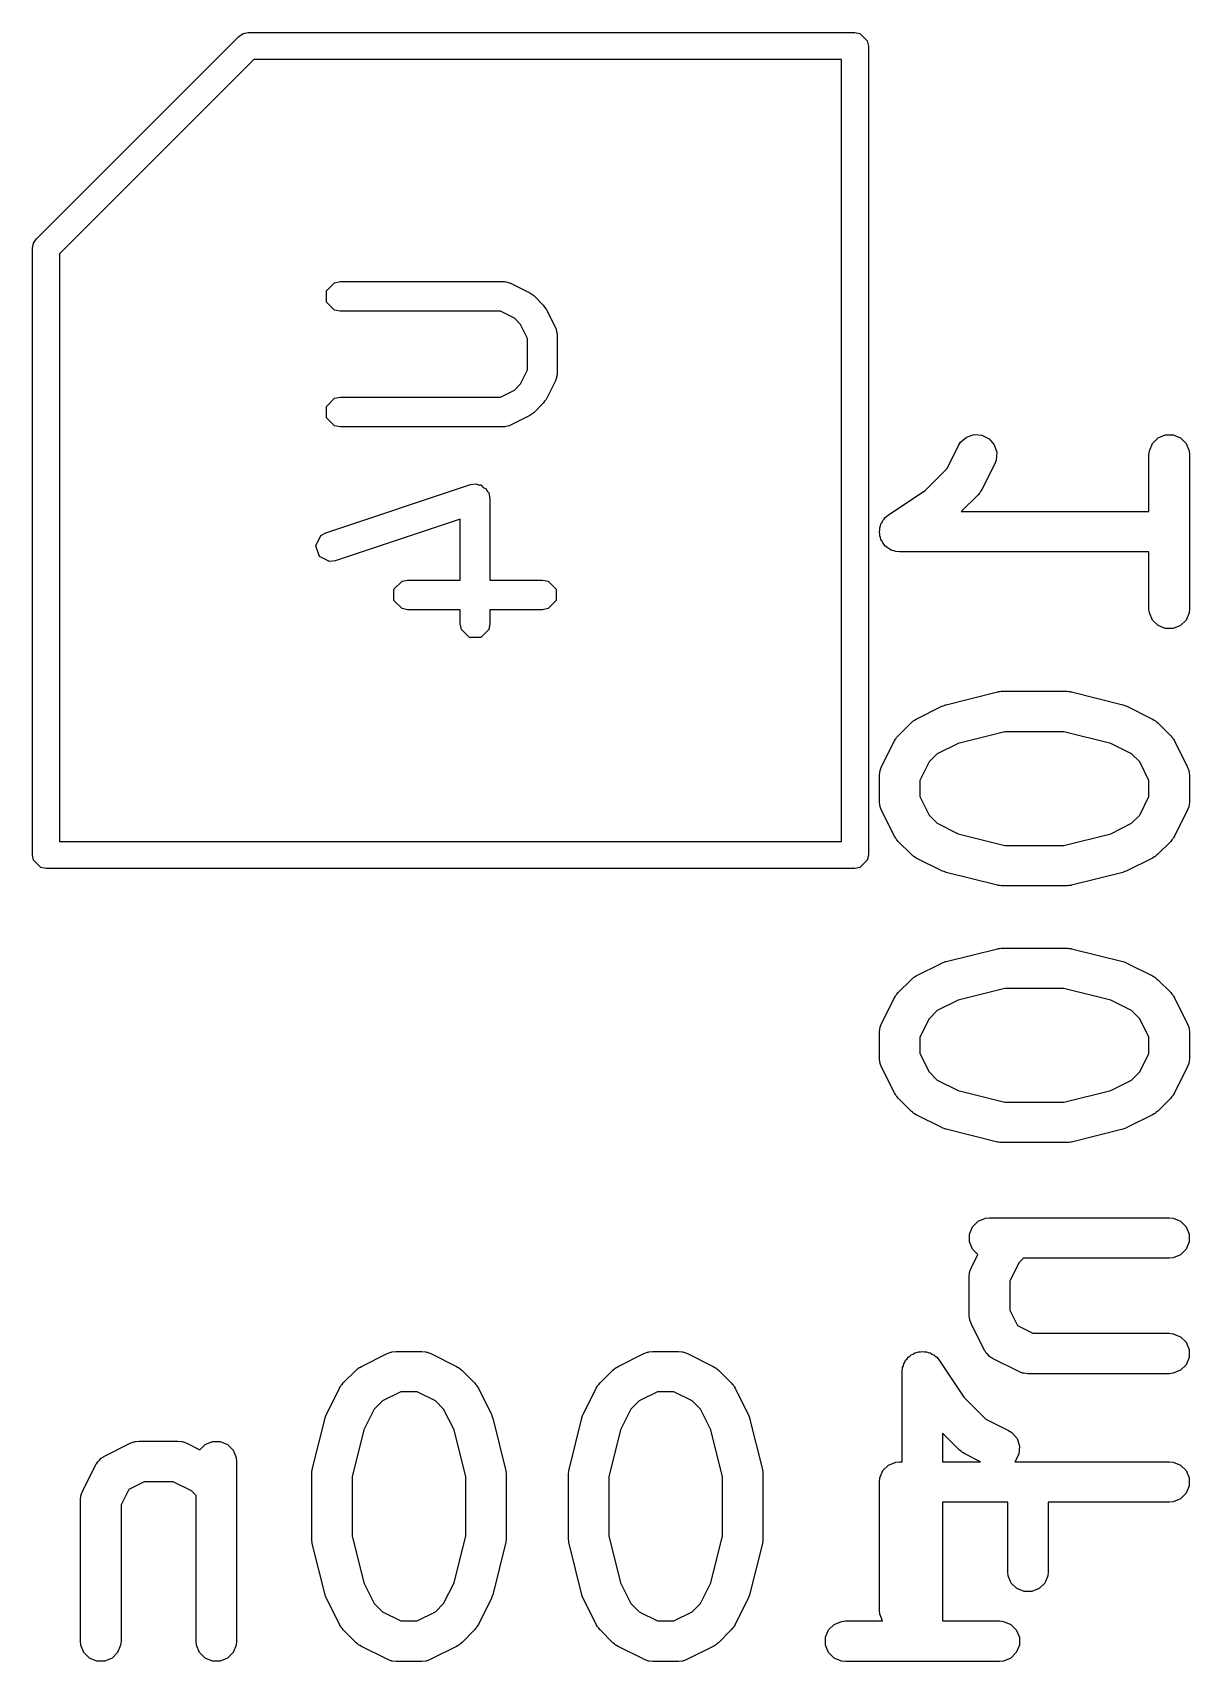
# Model space of a CAD drawing. Header units: inches. Extents: x -1.72 to 1.71, y -2.13 to 2.13.
# Drawn here: x -0.9907 to -0.8217, y 0.8689 to 1.1067 of the extents above; entities that cross this region are included whole.
import ezdxf

# ---------------------------------------------------------------- set-up
doc = ezdxf.new("R2010")
doc.units = ezdxf.units.IN
doc.header["$MEASUREMENT"] = 0
doc.layers.add('BLACK', color=250, linetype='CONTINUOUS')

msp = doc.modelspace()

# ---------------------------------------------------------------- linework, layer by layer
at = {"layer": 'BLACK', "linetype": 'CONTINUOUS'}
for p, q in [((-0.99009, 1.07663), (-0.96057, 1.10616)), ((-0.96057, 1.10616), (-0.95993, 1.10658)), ((-0.95993, 1.10658), (-0.95917, 1.10673)), ((-0.95917, 1.10673), (-0.87059, 1.10673)), ((-0.87059, 1.10673), (-0.86984, 1.10658)), ((-0.86984, 1.10658), (-0.86877, 1.10552)), ((-0.86877, 1.10552), (-0.86862, 1.10476)), ((-0.86862, 1.10476), (-0.86862, 0.98665)), ((-0.95836, 1.1028), (-0.98673, 1.07442)), ((-0.87256, 1.1028), (-0.95836, 1.1028)), ((-0.87256, 0.98862), (-0.87256, 1.1028)), ((-0.99067, 1.07524), (-0.99052, 1.07599)), ((-0.99067, 0.98665), (-0.99067, 1.07524)), ((-0.99052, 1.07599), (-0.99009, 1.07663)), ((-0.98673, 1.07442), (-0.98673, 0.98862)), ((-0.94657, 1.07021), (-0.94574, 1.07037)), ((-0.94574, 1.07037), (-0.92184, 1.07037)), ((-0.92184, 1.07037), (-0.92173, 1.07035)), ((-0.92173, 1.07035), (-0.92168, 1.07037)), ((-0.92168, 1.07037), (-0.92135, 1.07027)), ((-0.92135, 1.07027), (-0.92101, 1.07021)), ((-0.94774, 1.06903), (-0.94657, 1.07021)), ((-0.94774, 1.06738), (-0.94774, 1.06903)), ((-0.92101, 1.07021), (-0.92097, 1.07017)), ((-0.92097, 1.07017), (-0.92087, 1.07014)), ((-0.92087, 1.07014), (-0.91805, 1.06874)), ((-0.91805, 1.06874), (-0.91778, 1.06852)), ((-0.91778, 1.06852), (-0.91749, 1.06833)), ((-0.91749, 1.06833), (-0.91609, 1.06692)), ((-0.94657, 1.06621), (-0.94774, 1.06738)), ((-0.94574, 1.06604), (-0.94657, 1.06621)), ((-0.92235, 1.06604), (-0.94574, 1.06604)), ((-0.92031, 1.06502), (-0.92235, 1.06604)), ((-0.91609, 1.06692), (-0.91589, 1.06664)), ((-0.91589, 1.06664), (-0.91568, 1.06636)), ((-0.91568, 1.06636), (-0.91427, 1.06355)), ((-0.9194, 1.06411), (-0.92031, 1.06502)), ((-0.91838, 1.06207), (-0.9194, 1.06411)), ((-0.91427, 1.06355), (-0.91425, 1.06345)), ((-0.91425, 1.06345), (-0.91421, 1.06341)), ((-0.91421, 1.06341), (-0.91414, 1.06307)), ((-0.91838, 1.05747), (-0.91838, 1.06207)), ((-0.91414, 1.06307), (-0.91405, 1.06274)), ((-0.91405, 1.06274), (-0.91407, 1.06269)), ((-0.91407, 1.06269), (-0.91405, 1.06258)), ((-0.91405, 1.06258), (-0.91405, 1.05696)), ((-0.9194, 1.05543), (-0.91838, 1.05747)), ((-0.91427, 1.05599), (-0.91568, 1.05318)), ((-0.91425, 1.05609), (-0.91427, 1.05599)), ((-0.91421, 1.05613), (-0.91425, 1.05609)), ((-0.91414, 1.05647), (-0.91421, 1.05613)), ((-0.91405, 1.0568), (-0.91414, 1.05647)), ((-0.91405, 1.05696), (-0.91407, 1.05685)), ((-0.91407, 1.05685), (-0.91405, 1.0568)), ((-0.92235, 1.0535), (-0.92031, 1.05452)), ((-0.92031, 1.05452), (-0.9194, 1.05543)), ((-0.94774, 1.05216), (-0.94657, 1.05333)), ((-0.94774, 1.0505), (-0.94774, 1.05216)), ((-0.94657, 1.05333), (-0.94574, 1.0535)), ((-0.94574, 1.0535), (-0.92235, 1.0535)), ((-0.91749, 1.05121), (-0.91778, 1.05102)), ((-0.91609, 1.05261), (-0.91749, 1.05121)), ((-0.91589, 1.0529), (-0.91609, 1.05261)), ((-0.91568, 1.05318), (-0.91589, 1.0529)), ((-0.94657, 1.04933), (-0.94774, 1.0505)), ((-0.94574, 1.04917), (-0.94657, 1.04933)), ((-0.92184, 1.04917), (-0.94574, 1.04917)), ((-0.92173, 1.04919), (-0.92184, 1.04917)), ((-0.92168, 1.04917), (-0.92173, 1.04919)), ((-0.92135, 1.04926), (-0.92168, 1.04917)), ((-0.92101, 1.04933), (-0.92135, 1.04926)), ((-0.92097, 1.04937), (-0.92101, 1.04933)), ((-0.92087, 1.0494), (-0.92097, 1.04937)), ((-0.91805, 1.0508), (-0.92087, 1.0494)), ((-0.91778, 1.05102), (-0.91805, 1.0508)), ((-0.85545, 1.04642), (-0.85514, 1.04691)), ((-0.85514, 1.04691), (-0.85427, 1.04766)), ((-0.85427, 1.04766), (-0.85318, 1.04803)), ((-0.85318, 1.04803), (-0.85203, 1.04794)), ((-0.85203, 1.04794), (-0.851, 1.04743)), ((-0.851, 1.04743), (-0.85024, 1.04656)), ((-0.85024, 1.04656), (-0.84988, 1.04547)), ((-0.82758, 1.04567), (-0.82714, 1.04674)), ((-0.82714, 1.04674), (-0.82632, 1.04755)), ((-0.82632, 1.04755), (-0.82526, 1.04799)), ((-0.82526, 1.04799), (-0.82411, 1.04799)), ((-0.82411, 1.04799), (-0.82304, 1.04755)), ((-0.82304, 1.04755), (-0.82223, 1.04674)), ((-0.82223, 1.04674), (-0.82179, 1.04567)), ((-0.85711, 1.0431), (-0.85545, 1.04642)), ((-0.84996, 1.04432), (-0.85016, 1.04378)), ((-0.84988, 1.04547), (-0.84996, 1.04432)), ((-0.82764, 1.0451), (-0.82758, 1.04567)), ((-0.82764, 1.0368), (-0.82764, 1.0451)), ((-0.82179, 1.04567), (-0.82173, 1.0451)), ((-0.82173, 1.0451), (-0.82173, 1.0226)), ((-0.86031, 1.03989), (-0.85711, 1.0431)), ((-0.85016, 1.04378), (-0.85204, 1.04003)), ((-0.94783, 1.0337), (-0.92674, 1.04073)), ((-0.92674, 1.04073), (-0.9259, 1.04084)), ((-0.9259, 1.04084), (-0.92558, 1.04068)), ((-0.92558, 1.04068), (-0.92522, 1.04068)), ((-0.92522, 1.04068), (-0.92487, 1.04032)), ((-0.92487, 1.04032), (-0.92442, 1.0401)), ((-0.92442, 1.0401), (-0.9243, 1.03976)), ((-0.9243, 1.03976), (-0.92405, 1.03951)), ((-0.92405, 1.03951), (-0.92389, 1.03868)), ((-0.86569, 1.0363), (-0.86031, 1.03989)), ((-0.85241, 1.03949), (-0.85259, 1.03926)), ((-0.85235, 1.03954), (-0.85241, 1.03949)), ((-0.85229, 1.03963), (-0.85235, 1.03954)), ((-0.85223, 1.03971), (-0.85229, 1.03963)), ((-0.8522, 1.03978), (-0.85223, 1.03971)), ((-0.85204, 1.04003), (-0.8522, 1.03978)), ((-0.92389, 1.03868), (-0.92389, 1.02678)), ((-0.85259, 1.03926), (-0.85505, 1.0368)), ((-0.92822, 1.03567), (-0.94646, 1.02959)), ((-0.92822, 1.02678), (-0.92822, 1.03567)), ((-0.86695, 1.03442), (-0.86684, 1.03469)), ((-0.86684, 1.03469), (-0.86678, 1.03498)), ((-0.86678, 1.03498), (-0.86662, 1.03522)), ((-0.86662, 1.03522), (-0.86651, 1.03549)), ((-0.86651, 1.03549), (-0.8663, 1.0357)), ((-0.8663, 1.0357), (-0.86614, 1.03594)), ((-0.86614, 1.03594), (-0.8657, 1.0363)), ((-0.8657, 1.0363), (-0.86569, 1.0363)), ((-0.86569, 1.0363), (-0.86569, 1.0363)), ((-0.86569, 1.0363), (-0.86569, 1.0363)), ((-0.85505, 1.0368), (-0.82764, 1.0368)), ((-0.9493, 1.0318), (-0.94856, 1.03328)), ((-0.94856, 1.03328), (-0.94783, 1.0337)), ((-0.86701, 1.03385), (-0.86695, 1.03413)), ((-0.86695, 1.03356), (-0.86701, 1.03385)), ((-0.86695, 1.03413), (-0.86695, 1.03442)), ((-0.86695, 1.03327), (-0.86695, 1.03356)), ((-0.86684, 1.033), (-0.86695, 1.03327)), ((-0.86678, 1.03272), (-0.86684, 1.033)), ((-0.86662, 1.03248), (-0.86678, 1.03272)), ((-0.86651, 1.03221), (-0.86662, 1.03248)), ((-0.8663, 1.032), (-0.86651, 1.03221)), ((-0.94878, 1.03023), (-0.9493, 1.0318)), ((-0.9473, 1.02949), (-0.94878, 1.03023)), ((-0.86614, 1.03176), (-0.8663, 1.032)), ((-0.8659, 1.0316), (-0.86614, 1.03176)), ((-0.86569, 1.03139), (-0.8659, 1.0316)), ((-0.86543, 1.03128), (-0.86569, 1.03139)), ((-0.86519, 1.03112), (-0.86543, 1.03128)), ((-0.8649, 1.03106), (-0.86519, 1.03112)), ((-0.86463, 1.03095), (-0.8649, 1.03106)), ((-0.86406, 1.0309), (-0.86463, 1.03095)), ((-0.86405, 1.0309), (-0.86406, 1.0309)), ((-0.86406, 1.0309), (-0.86406, 1.0309)), ((-0.86406, 1.0309), (-0.86406, 1.0309)), ((-0.82764, 1.0309), (-0.86405, 1.0309)), ((-0.82764, 1.0226), (-0.82764, 1.0309)), ((-0.94646, 1.02959), (-0.9473, 1.02949)), ((-0.9379, 1.02545), (-0.93672, 1.02662)), ((-0.9379, 1.02379), (-0.9379, 1.02545)), ((-0.93672, 1.02662), (-0.9359, 1.02678)), ((-0.9359, 1.02678), (-0.92822, 1.02678)), ((-0.92389, 1.02678), (-0.91621, 1.02678)), ((-0.91621, 1.02678), (-0.91538, 1.02662)), ((-0.91538, 1.02662), (-0.91421, 1.02545)), ((-0.91421, 1.02545), (-0.91421, 1.02379)), ((-0.93672, 1.02262), (-0.9379, 1.02379)), ((-0.91421, 1.02379), (-0.91538, 1.02262)), ((-0.9359, 1.02245), (-0.93672, 1.02262)), ((-0.92822, 1.02245), (-0.9359, 1.02245)), ((-0.92822, 1.0204), (-0.92822, 1.02245)), ((-0.92805, 1.01957), (-0.92822, 1.0204)), ((-0.92389, 1.0204), (-0.92405, 1.01957)), ((-0.91621, 1.02245), (-0.92389, 1.02245)), ((-0.92389, 1.02245), (-0.92389, 1.0204)), ((-0.91538, 1.02262), (-0.91621, 1.02245)), ((-0.82758, 1.02202), (-0.82764, 1.0226)), ((-0.82714, 1.02096), (-0.82758, 1.02202)), ((-0.82632, 1.02014), (-0.82714, 1.02096)), ((-0.82223, 1.02096), (-0.82304, 1.02014)), ((-0.82179, 1.02202), (-0.82223, 1.02096)), ((-0.82173, 1.0226), (-0.82179, 1.02202)), ((-0.92688, 1.0184), (-0.92805, 1.01957)), ((-0.92522, 1.0184), (-0.92688, 1.0184)), ((-0.92405, 1.01957), (-0.92522, 1.0184)), ((-0.82526, 1.0197), (-0.82632, 1.02014)), ((-0.82411, 1.0197), (-0.82526, 1.0197)), ((-0.82304, 1.02014), (-0.82411, 1.0197)), ((-0.85783, 1.00838), (-0.85782, 1.0084)), ((-0.85782, 1.0084), (-0.85757, 1.00848)), ((-0.85757, 1.00848), (-0.85734, 1.00857)), ((-0.85734, 1.00857), (-0.85731, 1.00858)), ((-0.85731, 1.00858), (-0.85727, 1.00859)), ((-0.85727, 1.00859), (-0.84977, 1.01047)), ((-0.84977, 1.01047), (-0.84967, 1.01048)), ((-0.84967, 1.01048), (-0.84963, 1.0105)), ((-0.84963, 1.0105), (-0.84942, 1.01052)), ((-0.84942, 1.01052), (-0.8492, 1.01055)), ((-0.8492, 1.01055), (-0.84916, 1.01054)), ((-0.84916, 1.01054), (-0.84906, 1.01055)), ((-0.84906, 1.01055), (-0.83968, 1.01055)), ((-0.83968, 1.01055), (-0.83958, 1.01054)), ((-0.83958, 1.01054), (-0.83954, 1.01055)), ((-0.83954, 1.01055), (-0.83932, 1.01052)), ((-0.83932, 1.01052), (-0.83911, 1.0105)), ((-0.83911, 1.0105), (-0.83907, 1.01048)), ((-0.83907, 1.01048), (-0.83897, 1.01047)), ((-0.83897, 1.01047), (-0.83147, 1.00859)), ((-0.83147, 1.00859), (-0.83142, 1.00858)), ((-0.83142, 1.00858), (-0.8314, 1.00857)), ((-0.8314, 1.00857), (-0.83116, 1.00848)), ((-0.83116, 1.00848), (-0.83092, 1.0084)), ((-0.83092, 1.0084), (-0.83091, 1.00838)), ((-0.86239, 1.00594), (-0.86217, 1.00613)), ((-0.86217, 1.00613), (-0.86212, 1.00618)), ((-0.86212, 1.00618), (-0.86203, 1.00624)), ((-0.86203, 1.00624), (-0.86195, 1.00631)), ((-0.86195, 1.00631), (-0.86187, 1.00634)), ((-0.86187, 1.00634), (-0.86163, 1.00649)), ((-0.86163, 1.00649), (-0.85788, 1.00837)), ((-0.85788, 1.00837), (-0.85783, 1.00838)), ((-0.83091, 1.00838), (-0.83086, 1.00837)), ((-0.83086, 1.00837), (-0.82711, 1.00649)), ((-0.82711, 1.00649), (-0.82687, 1.00634)), ((-0.82687, 1.00634), (-0.82679, 1.00631)), ((-0.82679, 1.00631), (-0.82671, 1.00624)), ((-0.82671, 1.00624), (-0.82662, 1.00618)), ((-0.82662, 1.00618), (-0.82657, 1.00613)), ((-0.82657, 1.00613), (-0.82635, 1.00594)), ((-0.86463, 1.00362), (-0.86457, 1.0037)), ((-0.86457, 1.0037), (-0.86451, 1.00379)), ((-0.86451, 1.00379), (-0.86445, 1.00384)), ((-0.86445, 1.00384), (-0.86427, 1.00406)), ((-0.86427, 1.00406), (-0.86239, 1.00594)), ((-0.84869, 1.00465), (-0.85552, 1.00294)), ((-0.84005, 1.00465), (-0.84869, 1.00465)), ((-0.83321, 1.00294), (-0.84005, 1.00465)), ((-0.82635, 1.00594), (-0.82447, 1.00406)), ((-0.82447, 1.00406), (-0.82429, 1.00384)), ((-0.82429, 1.00384), (-0.82423, 1.00379)), ((-0.82423, 1.00379), (-0.82417, 1.0037)), ((-0.82417, 1.0037), (-0.8241, 1.00362)), ((-0.8667, 0.99955), (-0.86482, 1.0033)), ((-0.86482, 1.0033), (-0.86466, 1.00355)), ((-0.86466, 1.00355), (-0.86463, 1.00362)), ((-0.85856, 1.00142), (-0.85975, 1.00023)), ((-0.85552, 1.00294), (-0.85856, 1.00142)), ((-0.83018, 1.00142), (-0.83321, 1.00294)), ((-0.82899, 1.00023), (-0.83018, 1.00142)), ((-0.8241, 1.00362), (-0.82407, 1.00355)), ((-0.82407, 1.00355), (-0.82392, 1.0033)), ((-0.82392, 1.0033), (-0.82204, 0.99955)), ((-0.86695, 0.9988), (-0.86691, 0.9989)), ((-0.86691, 0.9989), (-0.8669, 0.99901)), ((-0.8669, 0.99901), (-0.8667, 0.99955)), ((-0.85975, 1.00023), (-0.8611, 0.99753)), ((-0.82764, 0.99753), (-0.82899, 1.00023)), ((-0.82204, 0.99955), (-0.82184, 0.99901)), ((-0.82184, 0.99901), (-0.82183, 0.9989)), ((-0.82183, 0.9989), (-0.82179, 0.9988)), ((-0.86701, 0.99823), (-0.86695, 0.9988)), ((-0.86701, 0.99448), (-0.86701, 0.99823)), ((-0.8611, 0.99753), (-0.8611, 0.99517)), ((-0.82764, 0.99517), (-0.82764, 0.99753)), ((-0.82179, 0.9988), (-0.82173, 0.99823)), ((-0.82173, 0.99823), (-0.82173, 0.99448)), ((-0.86695, 0.9939), (-0.86701, 0.99448)), ((-0.8611, 0.99517), (-0.85975, 0.99248)), ((-0.82899, 0.99248), (-0.82764, 0.99517)), ((-0.82173, 0.99448), (-0.82179, 0.9939)), ((-0.86691, 0.9938), (-0.86695, 0.9939)), ((-0.8669, 0.9937), (-0.86691, 0.9938)), ((-0.8667, 0.99316), (-0.8669, 0.9937)), ((-0.86482, 0.98941), (-0.8667, 0.99316)), ((-0.85975, 0.99248), (-0.85856, 0.99128)), ((-0.83018, 0.99128), (-0.82899, 0.99248)), ((-0.82204, 0.99316), (-0.82392, 0.98941)), ((-0.82184, 0.9937), (-0.82204, 0.99316)), ((-0.82183, 0.9938), (-0.82184, 0.9937)), ((-0.82179, 0.9939), (-0.82183, 0.9938)), ((-0.86466, 0.98916), (-0.86482, 0.98941)), ((-0.85856, 0.99128), (-0.85552, 0.98976)), ((-0.85552, 0.98976), (-0.84869, 0.98806)), ((-0.84005, 0.98806), (-0.83321, 0.98976)), ((-0.83321, 0.98976), (-0.83018, 0.99128)), ((-0.82392, 0.98941), (-0.82407, 0.98916)), ((-0.98673, 0.98862), (-0.87256, 0.98862)), ((-0.86463, 0.98909), (-0.86466, 0.98916)), ((-0.86457, 0.98901), (-0.86463, 0.98909)), ((-0.86451, 0.98892), (-0.86457, 0.98901)), ((-0.86445, 0.98887), (-0.86451, 0.98892)), ((-0.86427, 0.98864), (-0.86445, 0.98887)), ((-0.86239, 0.98677), (-0.86427, 0.98864)), ((-0.84869, 0.98806), (-0.84005, 0.98806)), ((-0.82447, 0.98864), (-0.82635, 0.98677)), ((-0.82429, 0.98887), (-0.82447, 0.98864)), ((-0.82423, 0.98892), (-0.82429, 0.98887)), ((-0.82417, 0.98901), (-0.82423, 0.98892)), ((-0.8241, 0.98909), (-0.82417, 0.98901)), ((-0.82407, 0.98916), (-0.8241, 0.98909)), ((-0.99052, 0.9859), (-0.99067, 0.98665)), ((-0.98945, 0.98483), (-0.99052, 0.9859)), ((-0.9887, 0.98469), (-0.98945, 0.98483)), ((-0.87059, 0.98469), (-0.9887, 0.98469)), ((-0.86984, 0.98483), (-0.87059, 0.98469)), ((-0.86877, 0.9859), (-0.86984, 0.98483)), ((-0.86862, 0.98665), (-0.86877, 0.9859)), ((-0.86217, 0.98658), (-0.86239, 0.98677)), ((-0.86212, 0.98652), (-0.86217, 0.98658)), ((-0.86203, 0.98646), (-0.86212, 0.98652)), ((-0.86195, 0.9864), (-0.86203, 0.98646)), ((-0.86187, 0.98637), (-0.86195, 0.9864)), ((-0.86163, 0.98621), (-0.86187, 0.98637)), ((-0.85788, 0.98434), (-0.86163, 0.98621)), ((-0.82711, 0.98621), (-0.83086, 0.98434)), ((-0.82687, 0.98637), (-0.82711, 0.98621)), ((-0.82679, 0.9864), (-0.82687, 0.98637)), ((-0.82671, 0.98646), (-0.82679, 0.9864)), ((-0.82662, 0.98652), (-0.82671, 0.98646)), ((-0.82657, 0.98658), (-0.82662, 0.98652)), ((-0.82635, 0.98677), (-0.82657, 0.98658)), ((-0.85783, 0.98432), (-0.85788, 0.98434)), ((-0.85782, 0.98431), (-0.85783, 0.98432)), ((-0.85757, 0.98422), (-0.85782, 0.98431)), ((-0.85734, 0.98413), (-0.85757, 0.98422)), ((-0.85731, 0.98413), (-0.85734, 0.98413)), ((-0.85727, 0.98411), (-0.85731, 0.98413)), ((-0.84977, 0.98224), (-0.85727, 0.98411)), ((-0.84967, 0.98222), (-0.84977, 0.98224)), ((-0.83897, 0.98224), (-0.83907, 0.98222)), ((-0.83147, 0.98411), (-0.83897, 0.98224)), ((-0.83142, 0.98413), (-0.83147, 0.98411)), ((-0.8314, 0.98413), (-0.83142, 0.98413)), ((-0.83116, 0.98422), (-0.8314, 0.98413)), ((-0.83092, 0.98431), (-0.83116, 0.98422)), ((-0.83091, 0.98432), (-0.83092, 0.98431)), ((-0.83086, 0.98434), (-0.83091, 0.98432)), ((-0.84963, 0.98221), (-0.84967, 0.98222)), ((-0.84942, 0.98219), (-0.84963, 0.98221)), ((-0.8492, 0.98215), (-0.84942, 0.98219)), ((-0.84916, 0.98216), (-0.8492, 0.98215)), ((-0.84906, 0.98215), (-0.84916, 0.98216)), ((-0.83968, 0.98215), (-0.84906, 0.98215)), ((-0.83958, 0.98216), (-0.83968, 0.98215)), ((-0.83954, 0.98215), (-0.83958, 0.98216)), ((-0.83932, 0.98219), (-0.83954, 0.98215)), ((-0.83911, 0.98221), (-0.83932, 0.98219)), ((-0.83907, 0.98222), (-0.83911, 0.98221)), ((-0.85727, 0.9711), (-0.84977, 0.97297)), ((-0.84977, 0.97297), (-0.84967, 0.97299)), ((-0.84967, 0.97299), (-0.84963, 0.973)), ((-0.84963, 0.973), (-0.84942, 0.97302)), ((-0.84942, 0.97302), (-0.8492, 0.97306)), ((-0.8492, 0.97306), (-0.84916, 0.97305)), ((-0.84916, 0.97305), (-0.84906, 0.97306)), ((-0.84906, 0.97306), (-0.83968, 0.97306)), ((-0.83968, 0.97306), (-0.83958, 0.97305)), ((-0.83958, 0.97305), (-0.83954, 0.97306)), ((-0.83954, 0.97306), (-0.83932, 0.97302)), ((-0.83932, 0.97302), (-0.83911, 0.973)), ((-0.83911, 0.973), (-0.83907, 0.97299)), ((-0.83907, 0.97299), (-0.83897, 0.97297)), ((-0.83897, 0.97297), (-0.83147, 0.9711)), ((-0.86163, 0.969), (-0.85788, 0.97087)), ((-0.85788, 0.97087), (-0.85783, 0.97089)), ((-0.85783, 0.97089), (-0.85782, 0.9709)), ((-0.85782, 0.9709), (-0.85757, 0.97099)), ((-0.85757, 0.97099), (-0.85734, 0.97108)), ((-0.85734, 0.97108), (-0.85731, 0.97108)), ((-0.85731, 0.97108), (-0.85727, 0.9711)), ((-0.83147, 0.9711), (-0.83142, 0.97108)), ((-0.83142, 0.97108), (-0.8314, 0.97108)), ((-0.8314, 0.97108), (-0.83116, 0.97099)), ((-0.83116, 0.97099), (-0.83092, 0.9709)), ((-0.83092, 0.9709), (-0.83091, 0.97089)), ((-0.83091, 0.97089), (-0.83086, 0.97087)), ((-0.83086, 0.97087), (-0.82711, 0.969)), ((-0.86427, 0.96657), (-0.86239, 0.96844)), ((-0.86239, 0.96844), (-0.86217, 0.96863)), ((-0.86217, 0.96863), (-0.86212, 0.96869)), ((-0.86212, 0.96869), (-0.86203, 0.96874)), ((-0.86203, 0.96874), (-0.86195, 0.96881)), ((-0.86195, 0.96881), (-0.86187, 0.96884)), ((-0.86187, 0.96884), (-0.86163, 0.969)), ((-0.82711, 0.969), (-0.82687, 0.96884)), ((-0.82687, 0.96884), (-0.82679, 0.96881)), ((-0.82679, 0.96881), (-0.82671, 0.96874)), ((-0.82671, 0.96874), (-0.82662, 0.96869)), ((-0.82662, 0.96869), (-0.82657, 0.96863)), ((-0.82657, 0.96863), (-0.82635, 0.96844)), ((-0.82635, 0.96844), (-0.82447, 0.96657)), ((-0.8667, 0.96205), (-0.86482, 0.9658)), ((-0.86482, 0.9658), (-0.86466, 0.96605)), ((-0.86466, 0.96605), (-0.86463, 0.96612)), ((-0.86463, 0.96612), (-0.86457, 0.9662)), ((-0.86457, 0.9662), (-0.86451, 0.96629)), ((-0.86451, 0.96629), (-0.86445, 0.96634)), ((-0.86445, 0.96634), (-0.86427, 0.96657)), ((-0.84869, 0.96715), (-0.85552, 0.96544)), ((-0.84005, 0.96715), (-0.84869, 0.96715)), ((-0.83321, 0.96544), (-0.84005, 0.96715)), ((-0.82447, 0.96657), (-0.82429, 0.96634)), ((-0.82429, 0.96634), (-0.82423, 0.96629)), ((-0.82423, 0.96629), (-0.82417, 0.9662)), ((-0.82417, 0.9662), (-0.8241, 0.96612)), ((-0.8241, 0.96612), (-0.82407, 0.96605)), ((-0.82407, 0.96605), (-0.82392, 0.9658)), ((-0.82392, 0.9658), (-0.82204, 0.96205)), ((-0.85856, 0.96393), (-0.85975, 0.96273)), ((-0.85552, 0.96544), (-0.85856, 0.96393)), ((-0.83018, 0.96393), (-0.83321, 0.96544)), ((-0.82899, 0.96273), (-0.83018, 0.96393)), ((-0.86701, 0.96073), (-0.86695, 0.96131)), ((-0.86695, 0.96131), (-0.86691, 0.96141)), ((-0.86691, 0.96141), (-0.8669, 0.96151)), ((-0.8669, 0.96151), (-0.8667, 0.96205)), ((-0.85975, 0.96273), (-0.8611, 0.96003)), ((-0.82764, 0.96003), (-0.82899, 0.96273)), ((-0.82204, 0.96205), (-0.82184, 0.96151)), ((-0.82184, 0.96151), (-0.82183, 0.96141)), ((-0.82183, 0.96141), (-0.82179, 0.96131)), ((-0.82179, 0.96131), (-0.82173, 0.96073)), ((-0.86701, 0.95698), (-0.86701, 0.96073)), ((-0.8611, 0.96003), (-0.8611, 0.95768)), ((-0.82764, 0.95768), (-0.82764, 0.96003)), ((-0.82173, 0.96073), (-0.82173, 0.95698)), ((-0.86695, 0.95641), (-0.86701, 0.95698)), ((-0.86691, 0.95631), (-0.86695, 0.95641)), ((-0.8669, 0.9562), (-0.86691, 0.95631)), ((-0.8667, 0.95566), (-0.8669, 0.9562)), ((-0.8611, 0.95768), (-0.85975, 0.95498)), ((-0.82899, 0.95498), (-0.82764, 0.95768)), ((-0.82184, 0.9562), (-0.82204, 0.95566)), ((-0.82183, 0.95631), (-0.82184, 0.9562)), ((-0.82179, 0.95641), (-0.82183, 0.95631)), ((-0.82173, 0.95698), (-0.82179, 0.95641)), ((-0.86482, 0.95191), (-0.8667, 0.95566)), ((-0.85975, 0.95498), (-0.85856, 0.95378)), ((-0.85856, 0.95378), (-0.85552, 0.95227)), ((-0.83321, 0.95227), (-0.83018, 0.95378)), ((-0.83018, 0.95378), (-0.82899, 0.95498)), ((-0.82204, 0.95566), (-0.82392, 0.95191)), ((-0.86466, 0.95166), (-0.86482, 0.95191)), ((-0.86463, 0.95159), (-0.86466, 0.95166)), ((-0.86457, 0.95151), (-0.86463, 0.95159)), ((-0.86451, 0.95142), (-0.86457, 0.95151)), ((-0.86445, 0.95137), (-0.86451, 0.95142)), ((-0.86427, 0.95114), (-0.86445, 0.95137)), ((-0.85552, 0.95227), (-0.84869, 0.95056)), ((-0.84005, 0.95056), (-0.83321, 0.95227)), ((-0.82429, 0.95137), (-0.82447, 0.95114)), ((-0.82423, 0.95142), (-0.82429, 0.95137)), ((-0.82417, 0.95151), (-0.82423, 0.95142)), ((-0.8241, 0.95159), (-0.82417, 0.95151)), ((-0.82407, 0.95166), (-0.8241, 0.95159)), ((-0.82392, 0.95191), (-0.82407, 0.95166)), ((-0.86239, 0.94927), (-0.86427, 0.95114)), ((-0.86217, 0.94908), (-0.86239, 0.94927)), ((-0.86212, 0.94903), (-0.86217, 0.94908)), ((-0.86203, 0.94897), (-0.86212, 0.94903)), ((-0.86195, 0.9489), (-0.86203, 0.94897)), ((-0.84869, 0.95056), (-0.84005, 0.95056)), ((-0.82671, 0.94897), (-0.82679, 0.9489)), ((-0.82662, 0.94903), (-0.82671, 0.94897)), ((-0.82657, 0.94908), (-0.82662, 0.94903)), ((-0.82635, 0.94927), (-0.82657, 0.94908)), ((-0.82447, 0.95114), (-0.82635, 0.94927)), ((-0.86187, 0.94887), (-0.86195, 0.9489)), ((-0.86163, 0.94872), (-0.86187, 0.94887)), ((-0.85788, 0.94684), (-0.86163, 0.94872)), ((-0.85783, 0.94683), (-0.85788, 0.94684)), ((-0.85782, 0.94681), (-0.85783, 0.94683)), ((-0.85757, 0.94673), (-0.85782, 0.94681)), ((-0.85734, 0.94664), (-0.85757, 0.94673)), ((-0.85731, 0.94663), (-0.85734, 0.94664)), ((-0.85727, 0.94662), (-0.85731, 0.94663)), ((-0.84977, 0.94474), (-0.85727, 0.94662)), ((-0.83147, 0.94662), (-0.83897, 0.94474)), ((-0.83142, 0.94663), (-0.83147, 0.94662)), ((-0.8314, 0.94664), (-0.83142, 0.94663)), ((-0.83116, 0.94673), (-0.8314, 0.94664)), ((-0.83092, 0.94681), (-0.83116, 0.94673)), ((-0.83091, 0.94683), (-0.83092, 0.94681)), ((-0.83086, 0.94684), (-0.83091, 0.94683)), ((-0.82711, 0.94872), (-0.83086, 0.94684)), ((-0.82687, 0.94887), (-0.82711, 0.94872)), ((-0.82679, 0.9489), (-0.82687, 0.94887)), ((-0.84967, 0.94473), (-0.84977, 0.94474)), ((-0.84963, 0.94471), (-0.84967, 0.94473)), ((-0.84942, 0.94469), (-0.84963, 0.94471)), ((-0.8492, 0.94466), (-0.84942, 0.94469)), ((-0.84916, 0.94467), (-0.8492, 0.94466)), ((-0.84906, 0.94466), (-0.84916, 0.94467)), ((-0.83968, 0.94466), (-0.84906, 0.94466)), ((-0.83958, 0.94467), (-0.83968, 0.94466)), ((-0.83954, 0.94466), (-0.83958, 0.94467)), ((-0.83932, 0.94469), (-0.83954, 0.94466)), ((-0.83911, 0.94471), (-0.83932, 0.94469)), ((-0.83907, 0.94473), (-0.83911, 0.94471)), ((-0.83897, 0.94474), (-0.83907, 0.94473)), ((-0.85383, 0.93131), (-0.85339, 0.93238)), ((-0.85339, 0.93238), (-0.85257, 0.93319)), ((-0.85257, 0.93319), (-0.85151, 0.93363)), ((-0.85151, 0.93363), (-0.85093, 0.93369)), ((-0.85093, 0.93369), (-0.82468, 0.93369)), ((-0.82468, 0.93369), (-0.82411, 0.93363)), ((-0.82411, 0.93363), (-0.82304, 0.93319)), ((-0.82304, 0.93319), (-0.82223, 0.93238)), ((-0.82223, 0.93238), (-0.82179, 0.93131)), ((-0.85383, 0.93016), (-0.85383, 0.93131)), ((-0.85339, 0.9291), (-0.85383, 0.93016)), ((-0.82179, 0.93016), (-0.82223, 0.9291)), ((-0.82179, 0.93131), (-0.82179, 0.93016)), ((-0.85357, 0.92643), (-0.85262, 0.92833)), ((-0.85262, 0.92833), (-0.85339, 0.9291)), ((-0.84596, 0.92778), (-0.84663, 0.92711)), ((-0.82468, 0.92778), (-0.84596, 0.92778)), ((-0.82411, 0.92784), (-0.82468, 0.92778)), ((-0.82304, 0.92828), (-0.82411, 0.92784)), ((-0.82223, 0.9291), (-0.82304, 0.92828)), ((-0.85388, 0.92511), (-0.85383, 0.92569)), ((-0.85383, 0.92569), (-0.85379, 0.92579)), ((-0.85379, 0.92579), (-0.85378, 0.92589)), ((-0.85378, 0.92589), (-0.85357, 0.92643)), ((-0.84663, 0.92711), (-0.84798, 0.92441)), ((-0.85388, 0.91949), (-0.85388, 0.92511)), ((-0.84798, 0.92441), (-0.84798, 0.92018)), ((-0.85383, 0.91891), (-0.85388, 0.91949)), ((-0.85379, 0.91881), (-0.85383, 0.91891)), ((-0.85378, 0.91871), (-0.85379, 0.91881)), ((-0.85357, 0.91817), (-0.85378, 0.91871)), ((-0.8517, 0.91442), (-0.85357, 0.91817)), ((-0.84798, 0.92018), (-0.84686, 0.91794)), ((-0.84686, 0.91794), (-0.84461, 0.91682)), ((-0.84461, 0.91682), (-0.82468, 0.91682)), ((-0.82468, 0.91682), (-0.82411, 0.91676)), ((-0.82411, 0.91676), (-0.82304, 0.91632)), ((-0.82304, 0.91632), (-0.82223, 0.9155)), ((-0.94265, 0.91199), (-0.93891, 0.91387)), ((-0.93891, 0.91387), (-0.93836, 0.91408)), ((-0.93836, 0.91408), (-0.93826, 0.91408)), ((-0.93826, 0.91408), (-0.93816, 0.91412)), ((-0.93816, 0.91412), (-0.93758, 0.91418)), ((-0.93758, 0.91418), (-0.93384, 0.91418)), ((-0.93384, 0.91418), (-0.93326, 0.91412)), ((-0.93326, 0.91412), (-0.93316, 0.91408)), ((-0.93316, 0.91408), (-0.93306, 0.91408)), ((-0.93306, 0.91408), (-0.93251, 0.91387)), ((-0.93251, 0.91387), (-0.92877, 0.91199)), ((-0.90516, 0.91199), (-0.90141, 0.91387)), ((-0.90141, 0.91387), (-0.90087, 0.91408)), ((-0.90087, 0.91408), (-0.90076, 0.91408)), ((-0.90076, 0.91408), (-0.90067, 0.91412)), ((-0.90067, 0.91412), (-0.90009, 0.91418)), ((-0.90009, 0.91418), (-0.89634, 0.91418)), ((-0.89634, 0.91418), (-0.89576, 0.91412)), ((-0.89576, 0.91412), (-0.89567, 0.91408)), ((-0.89567, 0.91408), (-0.89556, 0.91408)), ((-0.89556, 0.91408), (-0.89502, 0.91387)), ((-0.89502, 0.91387), (-0.89127, 0.91199)), ((-0.86297, 0.91307), (-0.8628, 0.91332)), ((-0.8628, 0.91332), (-0.86256, 0.91348)), ((-0.86256, 0.91348), (-0.86236, 0.91368)), ((-0.86236, 0.91368), (-0.86209, 0.91379)), ((-0.86209, 0.91379), (-0.86185, 0.91396)), ((-0.86185, 0.91396), (-0.86156, 0.91401)), ((-0.86156, 0.91401), (-0.8613, 0.91412)), ((-0.8613, 0.91412), (-0.861, 0.91412)), ((-0.861, 0.91412), (-0.86072, 0.91418)), ((-0.86072, 0.91418), (-0.86043, 0.91412)), ((-0.86043, 0.91412), (-0.86014, 0.91412)), ((-0.86014, 0.91412), (-0.85987, 0.91401)), ((-0.85987, 0.91401), (-0.85959, 0.91395)), ((-0.85959, 0.91395), (-0.85935, 0.91379)), ((-0.85935, 0.91379), (-0.85908, 0.91368)), ((-0.85908, 0.91368), (-0.85887, 0.91348)), ((-0.85887, 0.91348), (-0.85863, 0.91331)), ((-0.85863, 0.91331), (-0.85827, 0.91287)), ((-0.85164, 0.91432), (-0.8517, 0.91442)), ((-0.85162, 0.91428), (-0.85164, 0.91432)), ((-0.85157, 0.91422), (-0.85162, 0.91428)), ((-0.85139, 0.91393), (-0.85157, 0.91422)), ((-0.85111, 0.91368), (-0.85139, 0.91393)), ((-0.85087, 0.9134), (-0.85111, 0.91368)), ((-0.85058, 0.91322), (-0.85087, 0.9134)), ((-0.82223, 0.9155), (-0.82179, 0.91444)), ((-0.82179, 0.91329), (-0.82223, 0.91222)), ((-0.82179, 0.91444), (-0.82179, 0.91329)), ((-0.9453, 0.90957), (-0.94342, 0.91144)), ((-0.94342, 0.91144), (-0.9432, 0.91163)), ((-0.9432, 0.91163), (-0.94314, 0.91169)), ((-0.94314, 0.91169), (-0.94306, 0.91174)), ((-0.94306, 0.91174), (-0.94297, 0.91181)), ((-0.94297, 0.91181), (-0.9429, 0.91184)), ((-0.9429, 0.91184), (-0.94265, 0.91199)), ((-0.92877, 0.91199), (-0.92852, 0.91184)), ((-0.92852, 0.91184), (-0.92845, 0.91181)), ((-0.92845, 0.91181), (-0.92836, 0.91174)), ((-0.92836, 0.91174), (-0.92828, 0.91169)), ((-0.92828, 0.91169), (-0.92822, 0.91163)), ((-0.92822, 0.91163), (-0.928, 0.91144)), ((-0.928, 0.91144), (-0.92612, 0.90957)), ((-0.9078, 0.90957), (-0.90593, 0.91144)), ((-0.90593, 0.91144), (-0.9057, 0.91163)), ((-0.9057, 0.91163), (-0.90565, 0.91169)), ((-0.90565, 0.91169), (-0.90556, 0.91174)), ((-0.90556, 0.91174), (-0.90548, 0.91181)), ((-0.90548, 0.91181), (-0.90541, 0.91184)), ((-0.90541, 0.91184), (-0.90516, 0.91199)), ((-0.89127, 0.91199), (-0.89102, 0.91184)), ((-0.89102, 0.91184), (-0.89095, 0.91181)), ((-0.89095, 0.91181), (-0.89087, 0.91174)), ((-0.89087, 0.91174), (-0.89078, 0.91169)), ((-0.89078, 0.91169), (-0.89073, 0.91163)), ((-0.89073, 0.91163), (-0.8905, 0.91144)), ((-0.8905, 0.91144), (-0.88863, 0.90957)), ((-0.86367, 0.91123), (-0.86362, 0.9118)), ((-0.86367, 0.89807), (-0.86367, 0.91123)), ((-0.86367, 0.91123), (-0.86367, 0.91123)), ((-0.86367, 0.91123), (-0.86367, 0.91123)), ((-0.86367, 0.91123), (-0.86367, 0.91123)), ((-0.86362, 0.9118), (-0.8635, 0.91207)), ((-0.8635, 0.91207), (-0.86345, 0.91236)), ((-0.86345, 0.91236), (-0.86329, 0.9126)), ((-0.86329, 0.9126), (-0.86317, 0.91287)), ((-0.86317, 0.91287), (-0.86297, 0.91307)), ((-0.85827, 0.91287), (-0.85826, 0.91287)), ((-0.85826, 0.91287), (-0.85826, 0.91287)), ((-0.85826, 0.91287), (-0.85826, 0.91287)), ((-0.85826, 0.91287), (-0.85468, 0.90748)), ((-0.85052, 0.91317), (-0.85058, 0.91322)), ((-0.85047, 0.91316), (-0.85052, 0.91317)), ((-0.85038, 0.9131), (-0.85047, 0.91316)), ((-0.84663, 0.91122), (-0.85038, 0.9131)), ((-0.84609, 0.91101), (-0.84663, 0.91122)), ((-0.84598, 0.91101), (-0.84609, 0.91101)), ((-0.84588, 0.91097), (-0.84598, 0.91101)), ((-0.84531, 0.91091), (-0.84588, 0.91097)), ((-0.82468, 0.91091), (-0.84531, 0.91091)), ((-0.82411, 0.91097), (-0.82468, 0.91091)), ((-0.82304, 0.91141), (-0.82411, 0.91097)), ((-0.82223, 0.91222), (-0.82304, 0.91141)), ((-0.94772, 0.90505), (-0.94585, 0.9088)), ((-0.94585, 0.9088), (-0.94569, 0.90905)), ((-0.94569, 0.90905), (-0.94566, 0.90912)), ((-0.94566, 0.90912), (-0.9456, 0.9092)), ((-0.9456, 0.9092), (-0.94554, 0.90929)), ((-0.94554, 0.90929), (-0.94548, 0.90934)), ((-0.94548, 0.90934), (-0.9453, 0.90957)), ((-0.92612, 0.90957), (-0.92594, 0.90934)), ((-0.92594, 0.90934), (-0.92588, 0.90929)), ((-0.92588, 0.90929), (-0.92582, 0.9092)), ((-0.92582, 0.9092), (-0.92576, 0.90912)), ((-0.92576, 0.90912), (-0.92573, 0.90905)), ((-0.92573, 0.90905), (-0.92557, 0.9088)), ((-0.92557, 0.9088), (-0.92369, 0.90505)), ((-0.91023, 0.90505), (-0.90835, 0.9088)), ((-0.90835, 0.9088), (-0.9082, 0.90905)), ((-0.9082, 0.90905), (-0.90817, 0.90912)), ((-0.90817, 0.90912), (-0.9081, 0.9092)), ((-0.9081, 0.9092), (-0.90805, 0.90929)), ((-0.90805, 0.90929), (-0.90799, 0.90934)), ((-0.90799, 0.90934), (-0.9078, 0.90957)), ((-0.88863, 0.90957), (-0.88844, 0.90934)), ((-0.88844, 0.90934), (-0.88838, 0.90929)), ((-0.88838, 0.90929), (-0.88833, 0.9092)), ((-0.88833, 0.9092), (-0.88826, 0.90912)), ((-0.88826, 0.90912), (-0.88823, 0.90905)), ((-0.88823, 0.90905), (-0.88807, 0.9088)), ((-0.88807, 0.9088), (-0.8862, 0.90505)), ((-0.93959, 0.90693), (-0.94078, 0.90573)), ((-0.93689, 0.90827), (-0.93959, 0.90693)), ((-0.93453, 0.90827), (-0.93689, 0.90827)), ((-0.93183, 0.90693), (-0.93453, 0.90827)), ((-0.93064, 0.90573), (-0.93183, 0.90693)), ((-0.90209, 0.90693), (-0.90329, 0.90573)), ((-0.89939, 0.90827), (-0.90209, 0.90693)), ((-0.89704, 0.90827), (-0.89939, 0.90827)), ((-0.89434, 0.90693), (-0.89704, 0.90827)), ((-0.89314, 0.90573), (-0.89434, 0.90693)), ((-0.85468, 0.90748), (-0.85147, 0.90428)), ((-0.94982, 0.89695), (-0.94795, 0.90444)), ((-0.94795, 0.90444), (-0.94793, 0.90449)), ((-0.94793, 0.90451), (-0.94784, 0.90475)), ((-0.94793, 0.90449), (-0.94793, 0.90451)), ((-0.94784, 0.90475), (-0.94775, 0.90499)), ((-0.94775, 0.90499), (-0.94774, 0.90501)), ((-0.94774, 0.90501), (-0.94772, 0.90505)), ((-0.94078, 0.90573), (-0.9423, 0.9027)), ((-0.92912, 0.9027), (-0.93064, 0.90573)), ((-0.92369, 0.90505), (-0.92368, 0.90501)), ((-0.92368, 0.90501), (-0.92367, 0.90499)), ((-0.92367, 0.90499), (-0.92358, 0.90475)), ((-0.92358, 0.90475), (-0.92349, 0.90451)), ((-0.92349, 0.90451), (-0.92349, 0.90449)), ((-0.92349, 0.90449), (-0.92347, 0.90444)), ((-0.92347, 0.90444), (-0.9216, 0.89695)), ((-0.91233, 0.89695), (-0.91045, 0.90444)), ((-0.91045, 0.90444), (-0.91044, 0.90449)), ((-0.91044, 0.90451), (-0.91034, 0.90475)), ((-0.91044, 0.90449), (-0.91044, 0.90451)), ((-0.91034, 0.90475), (-0.91026, 0.90499)), ((-0.91026, 0.90499), (-0.91025, 0.90501)), ((-0.91025, 0.90501), (-0.91023, 0.90505)), ((-0.90329, 0.90573), (-0.9048, 0.9027)), ((-0.89163, 0.9027), (-0.89314, 0.90573)), ((-0.8862, 0.90505), (-0.88618, 0.90501)), ((-0.88618, 0.90501), (-0.88617, 0.90499)), ((-0.88617, 0.90499), (-0.88608, 0.90475)), ((-0.88608, 0.90475), (-0.88599, 0.90451)), ((-0.88599, 0.90451), (-0.88599, 0.90449)), ((-0.88599, 0.90449), (-0.88598, 0.90444)), ((-0.88598, 0.90444), (-0.8841, 0.89695)), ((-0.85147, 0.90428), (-0.84815, 0.90262)), ((-0.9423, 0.9027), (-0.94401, 0.89587)), ((-0.92741, 0.89587), (-0.92912, 0.9027)), ((-0.9048, 0.9027), (-0.90651, 0.89587)), ((-0.88992, 0.89587), (-0.89163, 0.9027)), ((-0.85531, 0.89977), (-0.85777, 0.90222)), ((-0.85777, 0.90222), (-0.85777, 0.89807)), ((-0.84815, 0.90262), (-0.84766, 0.90231)), ((-0.84766, 0.90231), (-0.84691, 0.90144)), ((-0.84691, 0.90144), (-0.84654, 0.90035)), ((-0.98015, 0.89887), (-0.9764, 0.90075)), ((-0.9764, 0.90075), (-0.97586, 0.90095)), ((-0.97586, 0.90095), (-0.97575, 0.90096)), ((-0.97575, 0.90096), (-0.97566, 0.901)), ((-0.97566, 0.901), (-0.97508, 0.90106)), ((-0.97508, 0.90106), (-0.96946, 0.90106)), ((-0.96946, 0.90106), (-0.96888, 0.901)), ((-0.96888, 0.901), (-0.96878, 0.90096)), ((-0.96878, 0.90096), (-0.96868, 0.90095)), ((-0.96868, 0.90095), (-0.96814, 0.90075)), ((-0.96814, 0.90075), (-0.96624, 0.8998)), ((-0.96624, 0.8998), (-0.96547, 0.90056)), ((-0.96547, 0.90056), (-0.96441, 0.901)), ((-0.96441, 0.901), (-0.96326, 0.901)), ((-0.96326, 0.901), (-0.96219, 0.90056)), ((-0.96219, 0.90056), (-0.96138, 0.89974)), ((-0.96138, 0.89974), (-0.96094, 0.89868)), ((-0.85508, 0.89958), (-0.85531, 0.89977)), ((-0.85503, 0.89952), (-0.85508, 0.89958)), ((-0.85494, 0.89947), (-0.85503, 0.89952)), ((-0.85486, 0.8994), (-0.85494, 0.89947)), ((-0.85479, 0.89937), (-0.85486, 0.8994)), ((-0.85454, 0.89921), (-0.85479, 0.89937)), ((-0.85225, 0.89807), (-0.85454, 0.89921)), ((-0.84662, 0.8992), (-0.84714, 0.89817)), ((-0.84654, 0.90035), (-0.84662, 0.8992)), ((-0.98335, 0.8938), (-0.98147, 0.89755)), ((-0.98147, 0.89755), (-0.98141, 0.89765)), ((-0.98141, 0.89765), (-0.98139, 0.89769)), ((-0.98139, 0.89769), (-0.98135, 0.89775)), ((-0.98135, 0.89775), (-0.98116, 0.89804)), ((-0.98116, 0.89804), (-0.98088, 0.89828)), ((-0.98088, 0.89828), (-0.98064, 0.89856)), ((-0.98064, 0.89856), (-0.98035, 0.89875)), ((-0.98035, 0.89875), (-0.98029, 0.89879)), ((-0.98029, 0.89879), (-0.98025, 0.89881)), ((-0.98025, 0.89881), (-0.98015, 0.89887)), ((-0.96094, 0.89868), (-0.96088, 0.8981)), ((-0.96088, 0.8981), (-0.96088, 0.87186)), ((-0.94988, 0.89659), (-0.94985, 0.89681)), ((-0.94985, 0.89681), (-0.94984, 0.89685)), ((-0.94984, 0.89685), (-0.94982, 0.89695)), ((-0.9216, 0.89695), (-0.92158, 0.89685)), ((-0.92158, 0.89685), (-0.92157, 0.89681)), ((-0.92157, 0.89681), (-0.92154, 0.89659)), ((-0.91238, 0.89659), (-0.91236, 0.89681)), ((-0.91236, 0.89681), (-0.91234, 0.89685)), ((-0.91234, 0.89685), (-0.91233, 0.89695)), ((-0.8841, 0.89695), (-0.88409, 0.89685)), ((-0.88409, 0.89685), (-0.88407, 0.89681)), ((-0.88407, 0.89681), (-0.88405, 0.89659)), ((-0.86695, 0.89569), (-0.86651, 0.89676)), ((-0.86651, 0.89676), (-0.86569, 0.89757)), ((-0.86569, 0.89757), (-0.86463, 0.89801)), ((-0.86463, 0.89801), (-0.86405, 0.89807)), ((-0.86405, 0.89807), (-0.86367, 0.89807)), ((-0.85777, 0.89807), (-0.85225, 0.89807)), ((-0.84714, 0.89817), (-0.84725, 0.89807)), ((-0.84725, 0.89807), (-0.82468, 0.89807)), ((-0.82468, 0.89807), (-0.82411, 0.89801)), ((-0.82411, 0.89801), (-0.82304, 0.89757)), ((-0.82304, 0.89757), (-0.82223, 0.89676)), ((-0.82223, 0.89676), (-0.82179, 0.89569)), ((-0.97438, 0.89515), (-0.97663, 0.89403)), ((-0.97015, 0.89515), (-0.97438, 0.89515)), ((-0.96746, 0.8938), (-0.97015, 0.89515)), ((-0.94991, 0.89637), (-0.94988, 0.89659)), ((-0.9499, 0.89633), (-0.94991, 0.89637)), ((-0.94991, 0.89623), (-0.9499, 0.89633)), ((-0.94991, 0.88686), (-0.94991, 0.89623)), ((-0.94401, 0.89587), (-0.94401, 0.88722)), ((-0.92741, 0.88722), (-0.92741, 0.89587)), ((-0.92154, 0.89659), (-0.92151, 0.89637)), ((-0.92151, 0.89637), (-0.92152, 0.89633)), ((-0.92152, 0.89633), (-0.92151, 0.89623)), ((-0.92151, 0.89623), (-0.92151, 0.88686)), ((-0.91242, 0.89623), (-0.91241, 0.89633)), ((-0.91242, 0.88686), (-0.91242, 0.89623)), ((-0.91241, 0.89637), (-0.91238, 0.89659)), ((-0.91241, 0.89633), (-0.91241, 0.89637)), ((-0.90651, 0.89587), (-0.90651, 0.88722)), ((-0.88992, 0.88722), (-0.88992, 0.89587)), ((-0.88405, 0.89659), (-0.88402, 0.89637)), ((-0.88402, 0.89637), (-0.88402, 0.89633)), ((-0.88402, 0.89633), (-0.88401, 0.89623)), ((-0.88401, 0.89623), (-0.88401, 0.88686)), ((-0.86701, 0.89512), (-0.86695, 0.89569)), ((-0.86701, 0.87637), (-0.86701, 0.89512)), ((-0.82179, 0.89454), (-0.82223, 0.89347)), ((-0.82179, 0.89569), (-0.82179, 0.89454)), ((-0.98366, 0.89248), (-0.9836, 0.89306)), ((-0.98366, 0.87186), (-0.98366, 0.89248)), ((-0.9836, 0.89306), (-0.98356, 0.89315)), ((-0.98356, 0.89315), (-0.98355, 0.89326)), ((-0.98355, 0.89326), (-0.98335, 0.8938)), ((-0.97663, 0.89403), (-0.97775, 0.89178)), ((-0.96678, 0.89313), (-0.96746, 0.8938)), ((-0.96678, 0.87186), (-0.96678, 0.89313)), ((-0.84826, 0.89216), (-0.85777, 0.89216)), ((-0.85777, 0.89216), (-0.85777, 0.87481)), ((-0.84826, 0.88199), (-0.84826, 0.89216)), ((-0.82468, 0.89216), (-0.84235, 0.89216)), ((-0.84235, 0.89216), (-0.84235, 0.88199)), ((-0.82411, 0.89222), (-0.82468, 0.89216)), ((-0.82304, 0.89266), (-0.82411, 0.89222)), ((-0.82223, 0.89347), (-0.82304, 0.89266)), ((-0.97775, 0.89178), (-0.97775, 0.87186)), ((-0.94401, 0.88722), (-0.9423, 0.88039)), ((-0.92912, 0.88039), (-0.92741, 0.88722)), ((-0.90651, 0.88722), (-0.9048, 0.88039)), ((-0.89163, 0.88039), (-0.88992, 0.88722)), ((-0.9499, 0.88676), (-0.94991, 0.88686)), ((-0.94991, 0.88671), (-0.9499, 0.88676)), ((-0.94988, 0.8865), (-0.94991, 0.88671)), ((-0.94985, 0.88628), (-0.94988, 0.8865)), ((-0.94984, 0.88624), (-0.94985, 0.88628)), ((-0.94982, 0.88614), (-0.94984, 0.88624)), ((-0.94795, 0.87864), (-0.94982, 0.88614)), ((-0.9216, 0.88614), (-0.92347, 0.87864)), ((-0.92158, 0.88624), (-0.9216, 0.88614)), ((-0.92157, 0.88628), (-0.92158, 0.88624)), ((-0.92154, 0.8865), (-0.92157, 0.88628)), ((-0.92151, 0.88671), (-0.92154, 0.8865)), ((-0.92151, 0.88686), (-0.92152, 0.88676)), ((-0.92152, 0.88676), (-0.92151, 0.88671)), ((-0.91241, 0.88676), (-0.91242, 0.88686)), ((-0.91241, 0.88671), (-0.91241, 0.88676)), ((-0.91238, 0.8865), (-0.91241, 0.88671)), ((-0.91236, 0.88628), (-0.91238, 0.8865)), ((-0.91234, 0.88624), (-0.91236, 0.88628)), ((-0.91233, 0.88614), (-0.91234, 0.88624)), ((-0.91045, 0.87864), (-0.91233, 0.88614)), ((-0.8841, 0.88614), (-0.88598, 0.87864)), ((-0.88409, 0.88624), (-0.8841, 0.88614)), ((-0.88407, 0.88628), (-0.88409, 0.88624)), ((-0.88405, 0.8865), (-0.88407, 0.88628)), ((-0.88402, 0.88671), (-0.88405, 0.8865)), ((-0.88401, 0.88686), (-0.88402, 0.88676)), ((-0.88402, 0.88676), (-0.88402, 0.88671)), ((-0.9423, 0.88039), (-0.94078, 0.87736)), ((-0.93064, 0.87736), (-0.92912, 0.88039)), ((-0.9048, 0.88039), (-0.90329, 0.87736)), ((-0.89314, 0.87736), (-0.89163, 0.88039)), ((-0.8482, 0.88142), (-0.84826, 0.88199)), ((-0.84776, 0.88035), (-0.8482, 0.88142)), ((-0.84695, 0.87954), (-0.84776, 0.88035)), ((-0.84285, 0.88035), (-0.84367, 0.87954)), ((-0.84241, 0.88142), (-0.84285, 0.88035)), ((-0.84235, 0.88199), (-0.84241, 0.88142)), ((-0.94793, 0.8786), (-0.94795, 0.87864)), ((-0.94793, 0.87858), (-0.94793, 0.8786)), ((-0.94784, 0.87834), (-0.94793, 0.87858)), ((-0.94775, 0.8781), (-0.94784, 0.87834)), ((-0.94774, 0.87808), (-0.94775, 0.8781)), ((-0.94772, 0.87804), (-0.94774, 0.87808)), ((-0.94585, 0.87429), (-0.94772, 0.87804)), ((-0.92369, 0.87804), (-0.92557, 0.87429)), ((-0.92368, 0.87808), (-0.92369, 0.87804)), ((-0.92367, 0.8781), (-0.92368, 0.87808)), ((-0.92358, 0.87834), (-0.92367, 0.8781)), ((-0.92349, 0.87858), (-0.92358, 0.87834)), ((-0.92347, 0.87864), (-0.92349, 0.8786)), ((-0.92349, 0.8786), (-0.92349, 0.87858)), ((-0.91044, 0.8786), (-0.91045, 0.87864)), ((-0.91044, 0.87858), (-0.91044, 0.8786)), ((-0.91034, 0.87834), (-0.91044, 0.87858)), ((-0.91026, 0.8781), (-0.91034, 0.87834)), ((-0.91025, 0.87808), (-0.91026, 0.8781)), ((-0.91023, 0.87804), (-0.91025, 0.87808)), ((-0.90835, 0.87429), (-0.91023, 0.87804)), ((-0.8862, 0.87804), (-0.88807, 0.87429)), ((-0.88618, 0.87808), (-0.8862, 0.87804)), ((-0.88617, 0.8781), (-0.88618, 0.87808)), ((-0.88608, 0.87834), (-0.88617, 0.8781)), ((-0.88599, 0.87858), (-0.88608, 0.87834)), ((-0.88598, 0.87864), (-0.88599, 0.8786)), ((-0.88599, 0.8786), (-0.88599, 0.87858)), ((-0.84588, 0.8791), (-0.84695, 0.87954)), ((-0.84473, 0.8791), (-0.84588, 0.8791)), ((-0.84367, 0.87954), (-0.84473, 0.8791)), ((-0.94078, 0.87736), (-0.93959, 0.87616)), ((-0.93959, 0.87616), (-0.93689, 0.87481)), ((-0.93453, 0.87481), (-0.93183, 0.87616)), ((-0.93183, 0.87616), (-0.93064, 0.87736)), ((-0.90329, 0.87736), (-0.90209, 0.87616)), ((-0.90209, 0.87616), (-0.89939, 0.87481)), ((-0.89704, 0.87481), (-0.89434, 0.87616)), ((-0.89434, 0.87616), (-0.89314, 0.87736)), ((-0.86695, 0.87579), (-0.86701, 0.87637)), ((-0.86654, 0.87481), (-0.86695, 0.87579)), ((-0.94569, 0.87404), (-0.94585, 0.87429)), ((-0.94566, 0.87397), (-0.94569, 0.87404)), ((-0.9456, 0.87389), (-0.94566, 0.87397)), ((-0.94554, 0.8738), (-0.9456, 0.87389)), ((-0.94548, 0.87375), (-0.94554, 0.8738)), ((-0.9453, 0.87352), (-0.94548, 0.87375)), ((-0.94342, 0.87164), (-0.9453, 0.87352)), ((-0.93689, 0.87481), (-0.93453, 0.87481)), ((-0.92612, 0.87352), (-0.928, 0.87164)), ((-0.92594, 0.87375), (-0.92612, 0.87352)), ((-0.92588, 0.8738), (-0.92594, 0.87375)), ((-0.92582, 0.87389), (-0.92588, 0.8738)), ((-0.92576, 0.87397), (-0.92582, 0.87389)), ((-0.92573, 0.87404), (-0.92576, 0.87397)), ((-0.92557, 0.87429), (-0.92573, 0.87404)), ((-0.9082, 0.87404), (-0.90835, 0.87429)), ((-0.90817, 0.87397), (-0.9082, 0.87404)), ((-0.9081, 0.87389), (-0.90817, 0.87397)), ((-0.90805, 0.8738), (-0.9081, 0.87389)), ((-0.90799, 0.87375), (-0.90805, 0.8738)), ((-0.9078, 0.87352), (-0.90799, 0.87375)), ((-0.90593, 0.87164), (-0.9078, 0.87352)), ((-0.89939, 0.87481), (-0.89704, 0.87481)), ((-0.88863, 0.87352), (-0.8905, 0.87164)), ((-0.88844, 0.87375), (-0.88863, 0.87352)), ((-0.88838, 0.8738), (-0.88844, 0.87375)), ((-0.88833, 0.87389), (-0.88838, 0.8738)), ((-0.88826, 0.87397), (-0.88833, 0.87389)), ((-0.88823, 0.87404), (-0.88826, 0.87397)), ((-0.88807, 0.87429), (-0.88823, 0.87404)), ((-0.87486, 0.87243), (-0.87442, 0.8735)), ((-0.87442, 0.8735), (-0.87361, 0.87431)), ((-0.87361, 0.87431), (-0.87254, 0.87475)), ((-0.87254, 0.87475), (-0.87197, 0.87481)), ((-0.87197, 0.87481), (-0.86654, 0.87481)), ((-0.85777, 0.87481), (-0.84947, 0.87481)), ((-0.84947, 0.87481), (-0.84889, 0.87475)), ((-0.84889, 0.87475), (-0.84783, 0.87431)), ((-0.84783, 0.87431), (-0.84702, 0.8735)), ((-0.84702, 0.8735), (-0.84657, 0.87243)), ((-0.9836, 0.87128), (-0.98366, 0.87186)), ((-0.98316, 0.87022), (-0.9836, 0.87128)), ((-0.97781, 0.87128), (-0.97825, 0.87022)), ((-0.97775, 0.87186), (-0.97781, 0.87128)), ((-0.96673, 0.87128), (-0.96678, 0.87186)), ((-0.96629, 0.87022), (-0.96673, 0.87128)), ((-0.96094, 0.87128), (-0.96138, 0.87022)), ((-0.96088, 0.87186), (-0.96094, 0.87128)), ((-0.9432, 0.87146), (-0.94342, 0.87164)), ((-0.94314, 0.8714), (-0.9432, 0.87146)), ((-0.94306, 0.87134), (-0.94314, 0.8714)), ((-0.94297, 0.87128), (-0.94306, 0.87134)), ((-0.9429, 0.87125), (-0.94297, 0.87128)), ((-0.94265, 0.87109), (-0.9429, 0.87125)), ((-0.93891, 0.86922), (-0.94265, 0.87109)), ((-0.92877, 0.87109), (-0.93251, 0.86922)), ((-0.92852, 0.87125), (-0.92877, 0.87109)), ((-0.92845, 0.87128), (-0.92852, 0.87125)), ((-0.92836, 0.87134), (-0.92845, 0.87128)), ((-0.92828, 0.8714), (-0.92836, 0.87134)), ((-0.92822, 0.87146), (-0.92828, 0.8714)), ((-0.928, 0.87164), (-0.92822, 0.87146)), ((-0.9057, 0.87146), (-0.90593, 0.87164)), ((-0.90565, 0.8714), (-0.9057, 0.87146)), ((-0.90556, 0.87134), (-0.90565, 0.8714)), ((-0.90548, 0.87128), (-0.90556, 0.87134)), ((-0.90541, 0.87125), (-0.90548, 0.87128)), ((-0.90516, 0.87109), (-0.90541, 0.87125)), ((-0.90141, 0.86922), (-0.90516, 0.87109)), ((-0.89127, 0.87109), (-0.89502, 0.86922)), ((-0.89102, 0.87125), (-0.89127, 0.87109)), ((-0.89095, 0.87128), (-0.89102, 0.87125)), ((-0.89087, 0.87134), (-0.89095, 0.87128)), ((-0.89078, 0.8714), (-0.89087, 0.87134)), ((-0.89073, 0.87146), (-0.89078, 0.8714)), ((-0.8905, 0.87164), (-0.89073, 0.87146)), ((-0.87486, 0.87128), (-0.87486, 0.87243)), ((-0.87442, 0.87022), (-0.87486, 0.87128)), ((-0.84657, 0.87128), (-0.84702, 0.87022)), ((-0.84657, 0.87243), (-0.84657, 0.87128)), ((-0.98234, 0.8694), (-0.98316, 0.87022)), ((-0.98128, 0.86896), (-0.98234, 0.8694)), ((-0.98013, 0.86896), (-0.98128, 0.86896)), ((-0.97906, 0.8694), (-0.98013, 0.86896)), ((-0.97825, 0.87022), (-0.97906, 0.8694)), ((-0.96547, 0.8694), (-0.96629, 0.87022)), ((-0.96441, 0.86896), (-0.96547, 0.8694)), ((-0.96326, 0.86896), (-0.96441, 0.86896)), ((-0.96219, 0.8694), (-0.96326, 0.86896)), ((-0.96138, 0.87022), (-0.96219, 0.8694)), ((-0.93836, 0.86901), (-0.93891, 0.86922)), ((-0.93826, 0.869), (-0.93836, 0.86901)), ((-0.93816, 0.86896), (-0.93826, 0.869)), ((-0.93758, 0.8689), (-0.93816, 0.86896)), ((-0.93384, 0.8689), (-0.93758, 0.8689)), ((-0.93326, 0.86896), (-0.93384, 0.8689)), ((-0.93316, 0.869), (-0.93326, 0.86896)), ((-0.93306, 0.86901), (-0.93316, 0.869)), ((-0.93251, 0.86922), (-0.93306, 0.86901)), ((-0.90087, 0.86901), (-0.90141, 0.86922)), ((-0.90076, 0.869), (-0.90087, 0.86901)), ((-0.90067, 0.86896), (-0.90076, 0.869)), ((-0.90009, 0.8689), (-0.90067, 0.86896)), ((-0.89634, 0.8689), (-0.90009, 0.8689)), ((-0.89576, 0.86896), (-0.89634, 0.8689)), ((-0.89567, 0.869), (-0.89576, 0.86896)), ((-0.89556, 0.86901), (-0.89567, 0.869)), ((-0.89502, 0.86922), (-0.89556, 0.86901)), ((-0.87361, 0.8694), (-0.87442, 0.87022)), ((-0.87254, 0.86896), (-0.87361, 0.8694)), ((-0.87197, 0.8689), (-0.87254, 0.86896)), ((-0.84947, 0.8689), (-0.87197, 0.8689)), ((-0.84889, 0.86896), (-0.84947, 0.8689)), ((-0.84783, 0.8694), (-0.84889, 0.86896)), ((-0.84702, 0.87022), (-0.84783, 0.8694))]:
    msp.add_line(p, q, dxfattribs=at)

doc.saveas('drawing.dxf')
